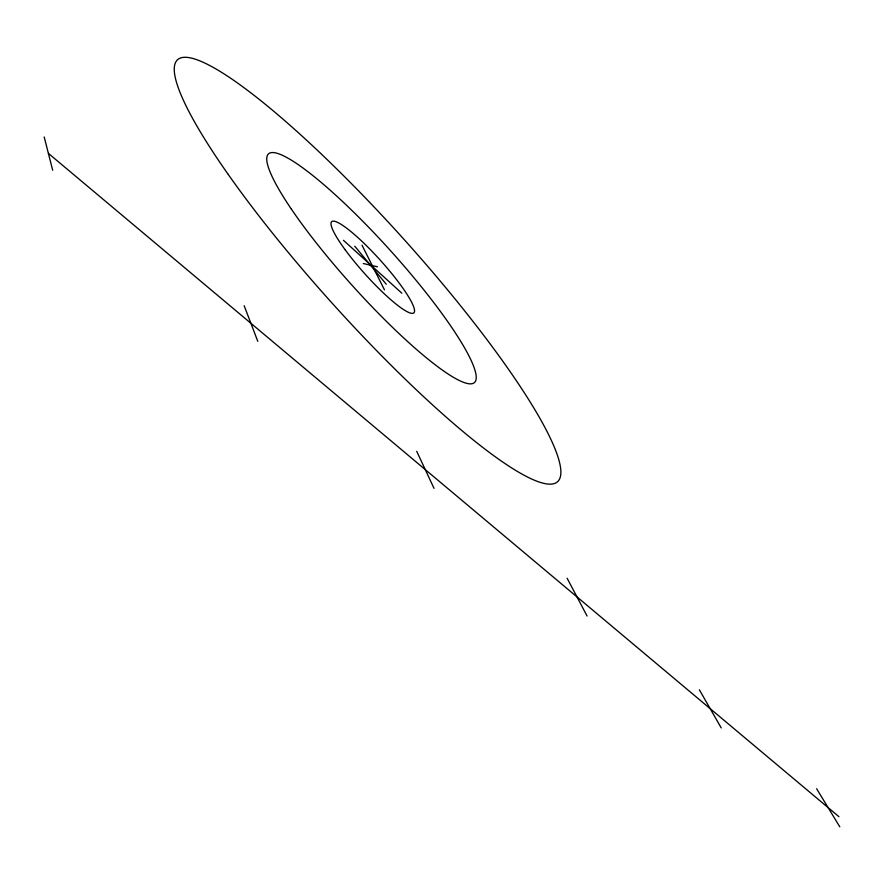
<?xml version="1.0" encoding="UTF-8"?>
<svg xmlns="http://www.w3.org/2000/svg" width="884" height="884" viewBox="0 0 884 884"><rect width="100%" height="100%" fill="white"/><g stroke="black" fill="none" stroke-linecap="round" stroke-linejoin="round"><path stroke-width="1.33" d="M363.324 263.52L377.424 266.802M370.462 265.178L373.015 267.09M48.377 153.363L838.938 816.694M343.423 240.293L401.877 293.223M354.749 246.227L386.253 284.228M816.617 788.738L839.8 826.827M699.377 689.818L721.234 727.93M567.108 578.213L587.075 616.015M361.998 245.177L384.452 289.819M416.707 451.304L434.022 488.355M244.161 305.709L257.785 341.346M44.2 136.987L52.686 170.258M227.718 173.717A283.941 48.045 48 0 0 552.82 483.924A283.941 48.045 48 0 0 321.666 154.346A283.941 48.045 48 0 0 227.718 173.717M291.422 209.188A153.849 25.857 48 0 0 469.824 383.833A153.849 25.857 48 0 0 352.849 211.375A153.849 25.857 48 0 0 291.422 209.188M345.335 250.028A61.394 10.299 48 0 0 413.734 312.958A61.394 10.299 48 0 0 359.18 238.757A61.394 10.299 48 0 0 345.335 250.028"/></g></svg>
